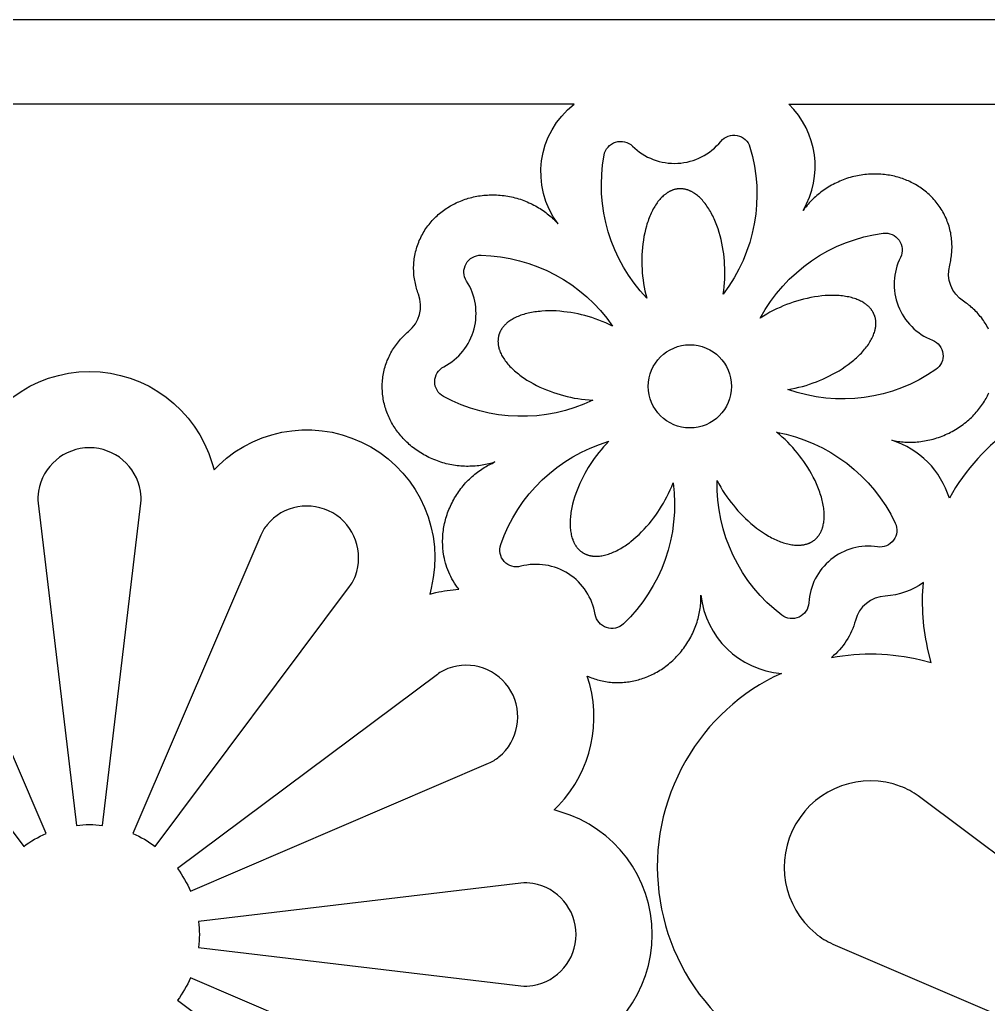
# Model space of a CAD drawing. Extents: x 222 to 1391, y 212 to 660.
# Drawn here: x 660.5 to 775.3, y 543.1 to 659.8 of the extents above; entities that cross this region are included whole.
import ezdxf

# ---------------------------------------------------------------- set-up
doc = ezdxf.new("R2010")
doc.units = 0
doc.layers.add('LAYER_01', color=5, linetype='CONTINUOUS')

msp = doc.modelspace()

# ---------------------------------------------------------------- linework, layer by layer
at = {"layer": 'LAYER_01'}
msp.add_lwpolyline([(222.46, 212.46), (1391.29, 212.46), (1391.29, 659.75), (222.46, 659.75)], close=True, dxfattribs=at)
for points in [[(654.22, 607.17, -0.748967), (683.31, 607.17), (683.53, 606.44), (684.08, 606.97, -0.748967), (709.27, 592.42), (709.09, 591.69), (709.82, 591.87, -0.045328), (712.54, 592.27), (712.45, 592.39), (712.36, 592.51), (712.18, 592.75), (712.02, 593), (711.87, 593.25), (711.72, 593.51), (711.59, 593.77), (711.46, 594.03), (711.34, 594.3), (711.23, 594.57), (711.13, 594.84), (711.04, 595.11), (710.96, 595.38), (710.89, 595.66), (710.83, 595.93), (710.78, 596.2), (710.73, 596.48), (710.7, 596.66), (710.68, 596.85), (710.66, 597.04), (710.65, 597.24), (710.63, 597.43), (710.63, 597.63), (710.62, 597.83), (710.62, 598.03), (710.63, 598.23), (710.63, 598.43), (710.65, 598.63), (710.66, 598.84), (710.69, 599.04), (710.71, 599.25), (710.74, 599.46), (710.78, 599.66), (710.82, 599.87), (710.86, 600.08), (710.91, 600.29), (710.96, 600.5), (711.02, 600.7), (711.08, 600.91), (711.15, 601.12), (711.22, 601.32), (711.29, 601.53), (711.37, 601.73), (711.46, 601.93), (711.55, 602.13), (711.64, 602.33), (711.74, 602.53), (711.84, 602.72), (711.94, 602.92), (712.05, 603.11), (712.17, 603.3), (712.29, 603.48), (712.41, 603.67), (712.53, 603.85), (712.66, 604.03), (712.79, 604.2), (712.93, 604.37), (713.07, 604.54), (713.21, 604.71), (713.35, 604.87), (713.5, 605.02), (713.65, 605.18), (713.8, 605.33), (713.96, 605.48), (714.12, 605.62), (714.28, 605.76), (714.44, 605.89), (714.6, 606.02), (714.77, 606.15), (714.93, 606.27), (715.1, 606.39), (715.27, 606.51), (715.44, 606.62), (715.61, 606.72), (715.79, 606.83), (715.96, 606.92), (716.13, 607.02), (716.31, 607.11), (716.48, 607.19), (716.65, 607.27), (716.83, 607.35), (716.65, 607.29), (716.46, 607.23), (716.28, 607.18), (716.09, 607.13), (715.89, 607.09), (715.7, 607.04), (715.5, 607.01), (715.3, 606.97), (715.1, 606.94), (714.9, 606.91), (714.7, 606.89), (714.49, 606.87), (714.28, 606.85), (714.07, 606.84), (713.86, 606.84), (713.65, 606.83), (713.44, 606.83), (713.22, 606.84), (713.01, 606.85), (712.79, 606.86), (712.57, 606.88), (712.36, 606.91), (712.14, 606.94), (711.92, 606.97), (711.71, 607.01), (711.49, 607.05), (711.28, 607.1), (711.06, 607.15), (710.85, 607.2), (710.64, 607.26), (710.42, 607.33), (710.21, 607.4), (710, 607.47), (709.8, 607.55), (709.59, 607.63), (709.39, 607.71), (709.19, 607.8), (708.99, 607.9), (708.79, 608), (708.6, 608.1), (708.41, 608.2), (708.22, 608.31), (708.03, 608.42), (707.85, 608.54), (707.67, 608.66), (707.5, 608.78), (707.33, 608.91), (707.16, 609.03), (706.99, 609.16), (706.83, 609.3), (706.67, 609.43), (706.52, 609.57), (706.37, 609.71), (706.22, 609.85), (706.08, 610), (705.94, 610.15), (705.81, 610.29), (705.67, 610.44), (705.55, 610.59), (705.43, 610.75), (705.31, 610.9), (705.19, 611.05), (705.08, 611.21), (704.98, 611.37), (704.87, 611.52), (704.77, 611.69), (704.68, 611.85), (704.58, 612.02), (704.49, 612.19), (704.4, 612.36), (704.32, 612.53), (704.24, 612.71), (704.16, 612.89), (704.08, 613.07), (704.01, 613.26), (703.95, 613.44), (703.88, 613.63), (703.82, 613.82), (703.77, 614.01), (703.72, 614.21), (703.67, 614.4), (703.63, 614.6), (703.59, 614.8), (703.56, 615), (703.53, 615.2), (703.51, 615.4), (703.49, 615.6), (703.48, 615.81), (703.47, 616.01), (703.47, 616.21), (703.47, 616.42), (703.47, 616.62), (703.48, 616.83), (703.5, 617.03), (703.52, 617.23), (703.55, 617.44), (703.58, 617.64), (703.61, 617.84), (703.65, 618.04), (703.7, 618.24), (703.75, 618.43), (703.8, 618.63), (703.86, 618.82), (703.93, 619.01), (704, 619.2), (704.07, 619.39), (704.15, 619.58), (704.23, 619.76), (704.32, 619.94), (704.41, 620.12), (704.5, 620.3), (704.6, 620.47), (704.7, 620.64), (704.8, 620.81), (704.91, 620.97), (705.03, 621.13), (705.14, 621.29), (705.26, 621.44), (705.38, 621.6), (705.5, 621.74), (705.63, 621.89), (705.76, 622.03), (705.89, 622.17), (706.03, 622.3), (706.16, 622.43), (706.3, 622.56), (706.44, 622.68), (706.58, 622.8, 0.325426), (707.76, 627.23), (707.69, 627.41), (707.63, 627.58), (707.58, 627.76), (707.52, 627.94), (707.47, 628.12), (707.43, 628.31), (707.39, 628.49), (707.35, 628.68), (707.31, 628.87), (707.28, 629.06), (707.26, 629.26), (707.23, 629.45), (707.22, 629.65), (707.2, 629.84), (707.2, 630.04), (707.19, 630.24), (707.19, 630.44), (707.2, 630.64), (707.21, 630.84), (707.22, 631.03), (707.24, 631.23), (707.27, 631.43), (707.3, 631.63), (707.33, 631.83), (707.37, 632.03), (707.42, 632.23), (707.47, 632.43), (707.52, 632.62), (707.58, 632.82), (707.64, 633.01), (707.71, 633.2), (707.79, 633.39), (707.86, 633.58), (707.95, 633.77), (708.03, 633.95), (708.13, 634.14), (708.22, 634.32), (708.32, 634.49), (708.43, 634.67), (708.53, 634.84), (708.65, 635.01), (708.76, 635.18), (708.88, 635.34), (709.01, 635.5), (709.14, 635.66), (709.27, 635.81), (709.4, 635.96), (709.54, 636.11), (709.68, 636.25), (709.82, 636.39), (709.97, 636.53), (710.11, 636.66), (710.26, 636.79), (710.42, 636.92), (710.57, 637.04), (710.73, 637.15), (710.89, 637.27), (711.05, 637.38), (711.21, 637.48), (711.37, 637.58), (711.54, 637.68), (711.7, 637.78), (711.87, 637.87), (712.04, 637.95), (712.21, 638.04), (712.38, 638.12), (712.56, 638.19), (712.74, 638.27), (712.92, 638.34), (713.1, 638.41), (713.29, 638.47), (713.48, 638.54), (713.67, 638.59), (713.87, 638.65), (714.07, 638.7), (714.27, 638.75), (714.47, 638.79), (714.67, 638.83), (714.88, 638.87), (715.09, 638.9), (715.3, 638.92), (715.51, 638.95), (715.72, 638.97), (715.94, 638.98), (716.15, 638.99), (716.37, 639), (716.59, 639), (716.81, 638.99), (717.02, 638.99), (717.24, 638.97), (717.46, 638.96), (717.68, 638.93), (717.9, 638.91), (718.12, 638.88), (718.34, 638.84), (718.56, 638.8), (718.77, 638.76), (718.99, 638.71), (719.2, 638.66), (719.42, 638.6), (719.63, 638.53), (719.84, 638.47), (720.05, 638.4), (720.25, 638.32), (720.46, 638.24), (720.66, 638.16), (720.86, 638.07), (721.06, 637.98), (721.25, 637.89), (721.44, 637.79), (721.63, 637.69), (721.82, 637.59), (722, 637.48), (722.18, 637.37), (722.36, 637.25), (722.53, 637.14), (722.7, 637.02), (722.87, 636.9), (723.03, 636.77), (723.19, 636.64), (723.34, 636.52), (723.49, 636.38), (723.64, 636.25), (723.79, 636.12), (723.93, 635.98), (724.06, 635.84), (724.19, 635.7), (724.32, 635.56, -0.410444), (726.22, 649.75), (633.16, 649.75, -0.253827)], [(775.33, 623.1), (775.24, 623.28), (775.14, 623.45), (775.04, 623.63), (774.93, 623.8), (774.82, 623.97), (774.71, 624.13), (774.6, 624.29), (774.48, 624.45), (774.35, 624.6), (774.23, 624.76), (774.1, 624.9), (773.97, 625.05), (773.83, 625.19), (773.7, 625.33), (773.56, 625.46), (773.42, 625.59), (773.27, 625.71), (773.13, 625.84), (772.98, 625.95), (772.83, 626.07), (772.68, 626.18), (772.52, 626.29), (772.37, 626.39, -0.325426), (770.72, 630.67), (770.76, 630.85), (770.8, 631.03), (770.84, 631.21), (770.87, 631.4), (770.9, 631.59), (770.93, 631.77), (770.95, 631.96), (770.97, 632.16), (770.98, 632.35), (770.99, 632.54), (771, 632.74), (771, 632.93), (770.99, 633.13), (770.98, 633.32), (770.97, 633.52), (770.95, 633.72), (770.93, 633.92), (770.9, 634.11), (770.87, 634.31), (770.84, 634.51), (770.79, 634.7), (770.75, 634.9), (770.7, 635.09), (770.64, 635.29), (770.58, 635.48), (770.51, 635.67), (770.44, 635.86), (770.37, 636.05), (770.29, 636.24), (770.2, 636.43), (770.11, 636.61), (770.02, 636.79), (769.92, 636.97), (769.82, 637.15), (769.71, 637.32), (769.6, 637.49), (769.49, 637.66), (769.37, 637.83), (769.24, 637.99), (769.12, 638.15), (768.99, 638.31), (768.85, 638.46), (768.72, 638.61), (768.58, 638.75), (768.43, 638.9), (768.29, 639.03), (768.14, 639.17), (767.98, 639.3), (767.83, 639.43), (767.67, 639.55), (767.51, 639.67), (767.35, 639.79), (767.19, 639.9), (767.02, 640.01), (766.85, 640.11), (766.68, 640.21), (766.51, 640.3), (766.34, 640.4), (766.17, 640.48), (766, 640.57), (765.82, 640.65), (765.65, 640.72), (765.47, 640.79), (765.3, 640.86), (765.12, 640.92), (764.94, 640.99), (764.75, 641.04), (764.57, 641.1), (764.38, 641.15), (764.19, 641.2), (764, 641.24), (763.8, 641.28), (763.6, 641.32), (763.4, 641.35), (763.2, 641.38), (762.99, 641.41), (762.79, 641.43), (762.58, 641.45), (762.37, 641.46), (762.16, 641.47), (761.95, 641.47), (761.74, 641.47), (761.52, 641.47), (761.31, 641.46), (761.09, 641.44), (760.88, 641.43), (760.66, 641.4), (760.44, 641.38), (760.23, 641.34), (760.01, 641.31), (759.79, 641.27), (759.58, 641.22), (759.36, 641.17), (759.15, 641.12), (758.94, 641.06), (758.73, 641), (758.51, 640.93), (758.31, 640.85), (758.1, 640.78), (757.89, 640.7), (757.69, 640.61), (757.49, 640.52), (757.29, 640.43), (757.09, 640.33), (756.9, 640.23), (756.7, 640.13), (756.52, 640.02), (756.33, 639.91), (756.15, 639.79), (755.97, 639.68), (755.79, 639.56), (755.62, 639.43), (755.45, 639.3), (755.28, 639.17), (755.12, 639.04), (754.96, 638.91), (754.8, 638.77), (754.65, 638.63), (754.5, 638.49), (754.36, 638.35), (754.22, 638.2), (754.08, 638.05), (753.95, 637.91), (753.82, 637.76), (753.7, 637.6), (753.57, 637.45), (753.46, 637.3), (753.35, 637.14, 0.345012), (751.66, 649.75), (939.38, 649.75, 0.390278)], [(810.2, 609.07, 0.491118), (770.68, 603.06, 0.246864), (763.87, 609.92), (764.05, 609.88), (764.24, 609.84), (764.43, 609.81), (764.63, 609.78), (764.82, 609.76), (765.02, 609.74), (765.22, 609.72), (765.42, 609.71), (765.63, 609.7), (765.83, 609.69), (766.04, 609.69), (766.24, 609.69), (766.45, 609.7), (766.66, 609.71), (766.87, 609.73), (767.08, 609.75), (767.3, 609.77), (767.51, 609.8), (767.72, 609.84), (767.93, 609.88), (768.15, 609.92), (768.36, 609.97), (768.57, 610.02), (768.78, 610.07), (768.99, 610.13), (769.2, 610.2), (769.41, 610.27), (769.62, 610.34), (769.83, 610.42), (770.03, 610.5), (770.24, 610.59), (770.44, 610.68), (770.64, 610.78), (770.83, 610.88), (771.03, 610.98), (771.22, 611.09), (771.41, 611.2), (771.6, 611.32), (771.78, 611.43), (771.97, 611.56), (772.14, 611.68), (772.32, 611.81), (772.49, 611.94), (772.66, 612.08), (772.82, 612.21), (772.99, 612.36), (773.14, 612.5), (773.3, 612.64), (773.45, 612.79), (773.59, 612.94), (773.74, 613.09), (773.87, 613.25), (774.01, 613.4), (774.14, 613.56), (774.26, 613.72), (774.39, 613.88), (774.5, 614.04), (774.62, 614.21), (774.73, 614.37), (774.83, 614.54), (774.93, 614.7), (775.03, 614.87), (775.12, 615.03), (775.21, 615.2), (775.29, 615.37), (775.38, 615.54)], [(724.57, 536.82, 0.748967), (724.57, 565.91), (723.84, 566.13), (724.37, 566.67, 0.278937), (727.76, 581.99), (727.92, 581.92), (728.09, 581.85), (728.26, 581.78), (728.43, 581.72), (728.61, 581.66), (728.79, 581.6), (728.97, 581.55), (729.16, 581.5), (729.35, 581.45), (729.54, 581.41), (729.73, 581.37), (729.93, 581.34), (730.13, 581.31), (730.32, 581.28), (730.52, 581.26), (730.73, 581.24), (730.93, 581.23), (731.13, 581.22), (731.33, 581.22), (731.53, 581.22), (731.73, 581.23), (731.93, 581.23), (732.13, 581.25), (732.33, 581.26), (732.53, 581.29), (732.72, 581.31), (732.91, 581.34), (733.1, 581.37), (733.29, 581.41), (733.47, 581.45), (733.65, 581.5), (733.83, 581.54), (734.01, 581.6), (734.2, 581.65), (734.38, 581.72), (734.56, 581.78), (734.74, 581.85), (734.93, 581.92), (735.11, 582), (735.29, 582.08), (735.47, 582.17), (735.65, 582.26), (735.83, 582.36), (736.01, 582.45), (736.19, 582.56), (736.37, 582.67), (736.55, 582.78), (736.72, 582.9), (736.89, 583.02), (737.07, 583.14), (737.23, 583.27), (737.4, 583.41), (737.57, 583.54), (737.73, 583.68), (737.89, 583.83), (738.05, 583.98), (738.21, 584.13), (738.36, 584.29), (738.51, 584.45), (738.65, 584.61), (738.8, 584.78), (738.94, 584.95), (739.07, 585.12), (739.21, 585.3), (739.34, 585.48), (739.46, 585.66), (739.58, 585.84), (739.7, 586.03), (739.81, 586.21), (739.92, 586.41), (740.03, 586.6), (740.13, 586.79), (740.23, 586.99), (740.32, 587.18), (740.41, 587.38), (740.49, 587.58), (740.57, 587.78), (740.64, 587.98), (740.71, 588.19), (740.78, 588.39), (740.84, 588.59), (740.9, 588.79), (740.95, 589), (741, 589.2), (741.04, 589.4), (741.08, 589.6), (741.11, 589.8), (741.14, 590.01), (741.17, 590.21), (741.19, 590.4), (741.21, 590.6), (741.22, 590.8), (741.23, 590.99), (741.24, 591.19), (741.24, 591.38), (741.24, 591.57, 0.3611), (750.77, 582.31, 0.156616), (739.45, 571.99, 0.332966), (743.06, 541.93)]]:
    msp.add_lwpolyline(points, format="xyb", dxfattribs=at)
for points in [[(743.6, 645.34, -0.600851), (747.05, 644.66, -0.240682), (743.88, 627.24), (743.94, 627.68), (743.99, 628.13), (744.03, 628.57), (744.06, 629.02), (744.07, 629.46), (744.08, 629.89), (744.07, 630.32), (744.05, 630.75), (744.02, 631.16), (743.98, 631.58), (743.94, 632), (743.88, 632.42), (743.8, 632.85), (743.72, 633.28), (743.63, 633.71), (743.52, 634.13), (743.4, 634.55), (743.27, 634.96), (743.13, 635.37), (742.98, 635.76), (742.89, 635.95), (742.81, 636.14), (742.73, 636.33), (742.64, 636.51), (742.55, 636.69), (742.45, 636.87), (742.36, 637.04), (742.26, 637.2), (742.16, 637.36), (742.06, 637.52), (741.95, 637.67), (741.85, 637.82), (741.74, 637.96), (741.63, 638.1), (741.52, 638.23), (741.41, 638.36), (741.3, 638.48), (741.18, 638.6), (741.07, 638.71), (740.95, 638.81), (740.84, 638.91), (740.72, 639), (740.6, 639.09), (740.49, 639.17), (740.43, 639.21), (740.37, 639.25), (740.31, 639.28), (740.25, 639.32), (740.19, 639.35), (740.13, 639.38), (740.08, 639.41), (740.02, 639.44), (739.96, 639.46), (739.9, 639.49), (739.84, 639.51), (739.78, 639.54), (739.72, 639.56), (739.67, 639.58), (739.61, 639.6), (739.55, 639.61), (739.49, 639.63), (739.43, 639.65), (739.38, 639.66), (739.32, 639.67), (739.26, 639.68), (739.21, 639.69), (739.15, 639.7), (739.09, 639.71), (739.04, 639.71), (738.98, 639.72), (738.92, 639.72), (738.87, 639.72), (738.81, 639.72), (738.76, 639.72), (738.7, 639.72), (738.65, 639.72), (738.6, 639.72), (738.54, 639.71), (738.49, 639.71), (738.43, 639.7), (738.38, 639.69), (738.32, 639.68), (738.27, 639.67), (738.21, 639.66), (738.16, 639.65), (738.1, 639.63), (738.05, 639.62), (737.99, 639.6), (737.94, 639.58), (737.88, 639.56), (737.82, 639.54), (737.77, 639.52), (737.71, 639.49), (737.66, 639.47), (737.6, 639.44), (737.55, 639.41), (737.49, 639.39), (737.43, 639.36), (737.38, 639.32), (737.32, 639.29), (737.27, 639.26), (737.21, 639.22), (737.16, 639.18), (737.1, 639.14), (737.05, 639.1), (736.99, 639.06), (736.94, 639.02), (736.88, 638.97), (736.78, 638.88), (736.67, 638.78), (736.56, 638.68), (736.46, 638.57), (736.36, 638.45), (736.25, 638.33), (736.15, 638.2), (736.05, 638.07), (735.96, 637.93), (735.86, 637.79), (735.77, 637.64), (735.68, 637.49), (735.59, 637.33), (735.5, 637.16), (735.42, 637), (735.34, 636.82), (735.26, 636.65), (735.18, 636.47), (735.11, 636.28), (735.04, 636.1), (734.97, 635.9), (734.9, 635.71), (734.84, 635.51), (734.78, 635.31), (734.67, 634.9), (734.58, 634.49), (734.49, 634.06), (734.42, 633.63), (734.36, 633.2), (734.31, 632.76), (734.27, 632.33), (734.25, 631.9), (734.24, 631.47), (734.23, 631.04), (734.24, 630.62), (734.26, 630.21), (734.29, 629.79), (734.33, 629.36), (734.38, 628.93), (734.44, 628.49), (734.51, 628.05), (734.6, 627.62), (734.7, 627.18), (734.81, 626.75, -0.240682), (729.76, 643.71, -0.600851), (733.12, 644.77, 0.44119)], [(768.67, 621.79, -0.600851), (769.08, 618.3, -0.240682), (751.54, 615.93), (751.98, 616.01), (752.42, 616.1), (752.86, 616.2), (753.29, 616.31), (753.71, 616.43), (754.12, 616.57), (754.53, 616.71), (754.93, 616.85), (755.31, 617.01), (755.7, 617.17), (756.08, 617.35), (756.47, 617.54), (756.85, 617.74), (757.23, 617.95), (757.61, 618.17), (757.98, 618.4), (758.34, 618.65), (758.7, 618.9), (759.04, 619.16), (759.36, 619.42), (759.52, 619.56), (759.68, 619.7), (759.83, 619.84), (759.97, 619.98), (760.12, 620.12), (760.25, 620.26), (760.39, 620.41), (760.51, 620.55), (760.64, 620.7), (760.76, 620.84), (760.87, 620.99), (760.98, 621.13), (761.08, 621.28), (761.18, 621.43), (761.27, 621.57), (761.35, 621.72), (761.43, 621.86), (761.51, 622), (761.58, 622.15), (761.64, 622.29), (761.7, 622.43), (761.75, 622.57), (761.8, 622.71), (761.84, 622.84), (761.86, 622.91), (761.87, 622.98), (761.89, 623.05), (761.9, 623.11), (761.92, 623.18), (761.93, 623.25), (761.94, 623.31), (761.95, 623.38), (761.95, 623.44), (761.96, 623.5), (761.97, 623.57), (761.97, 623.63), (761.97, 623.69), (761.97, 623.75), (761.97, 623.81), (761.97, 623.87), (761.97, 623.93), (761.97, 623.99), (761.96, 624.05), (761.95, 624.11), (761.95, 624.17), (761.94, 624.23), (761.93, 624.28), (761.92, 624.34), (761.91, 624.39), (761.89, 624.45), (761.88, 624.5), (761.86, 624.56), (761.85, 624.61), (761.83, 624.66), (761.81, 624.71), (761.79, 624.76), (761.77, 624.81), (761.75, 624.86), (761.73, 624.91), (761.71, 624.96), (761.68, 625.01), (761.66, 625.06), (761.63, 625.11), (761.6, 625.16), (761.57, 625.21), (761.54, 625.26), (761.51, 625.3), (761.47, 625.35), (761.44, 625.4), (761.4, 625.45), (761.37, 625.49), (761.33, 625.54), (761.29, 625.58), (761.25, 625.63), (761.21, 625.67), (761.16, 625.72), (761.12, 625.76), (761.07, 625.81), (761.02, 625.85), (760.97, 625.89), (760.92, 625.93), (760.87, 625.97), (760.82, 626.02), (760.77, 626.06), (760.71, 626.1), (760.65, 626.13), (760.6, 626.17), (760.54, 626.21), (760.42, 626.28), (760.29, 626.36), (760.16, 626.42), (760.02, 626.49), (759.88, 626.55), (759.73, 626.61), (759.58, 626.67), (759.42, 626.72), (759.26, 626.77), (759.09, 626.82), (758.92, 626.86), (758.75, 626.9), (758.57, 626.93), (758.39, 626.97), (758.2, 626.99), (758.02, 627.02), (757.82, 627.04), (757.63, 627.06), (757.43, 627.07), (757.23, 627.08), (757.03, 627.08), (756.82, 627.09), (756.62, 627.08), (756.41, 627.08), (755.98, 627.06), (755.56, 627.02), (755.13, 626.97), (754.7, 626.91), (754.27, 626.83), (753.84, 626.74), (753.41, 626.64), (752.99, 626.53), (752.58, 626.41), (752.18, 626.28), (751.78, 626.14), (751.39, 626), (751, 625.84), (750.61, 625.67), (750.21, 625.49), (749.81, 625.3), (749.42, 625.09), (749.03, 624.87), (748.65, 624.64), (748.27, 624.4, -0.240682), (762.84, 634.45, -0.600851), (764.89, 631.59, 0.44119)], [(713.46, 628.78, -0.600851), (715.18, 631.85, -0.240682), (730.76, 623.45), (730.35, 623.65), (729.95, 623.83), (729.54, 624.01), (729.12, 624.17), (728.71, 624.32), (728.29, 624.45), (727.88, 624.58), (727.48, 624.69), (727.08, 624.79), (726.67, 624.89), (726.25, 624.97), (725.83, 625.05), (725.4, 625.11), (724.97, 625.16), (724.53, 625.21), (724.1, 625.24), (723.66, 625.25), (723.23, 625.26), (722.8, 625.25), (722.38, 625.22), (722.17, 625.2), (721.96, 625.18), (721.76, 625.16), (721.56, 625.13), (721.36, 625.1), (721.16, 625.07), (720.97, 625.03), (720.78, 624.99), (720.6, 624.94), (720.42, 624.89), (720.24, 624.84), (720.07, 624.79), (719.9, 624.73), (719.73, 624.67), (719.57, 624.6), (719.42, 624.54), (719.27, 624.47), (719.12, 624.39), (718.98, 624.32), (718.85, 624.24), (718.72, 624.16), (718.6, 624.08), (718.48, 624), (718.36, 623.91), (718.31, 623.86), (718.26, 623.82), (718.2, 623.78), (718.15, 623.73), (718.1, 623.68), (718.06, 623.64), (718.01, 623.59), (717.96, 623.54), (717.92, 623.5), (717.88, 623.45), (717.84, 623.4), (717.8, 623.35), (717.76, 623.3), (717.72, 623.25), (717.69, 623.2), (717.65, 623.15), (717.62, 623.1), (717.59, 623.05), (717.56, 623), (717.53, 622.95), (717.5, 622.9), (717.47, 622.85), (717.45, 622.8), (717.42, 622.75), (717.4, 622.7), (717.38, 622.64), (717.36, 622.59), (717.34, 622.54), (717.32, 622.49), (717.3, 622.44), (717.29, 622.38), (717.27, 622.33), (717.26, 622.28), (717.25, 622.23), (717.24, 622.17), (717.23, 622.12), (717.22, 622.06), (717.21, 622.01), (717.2, 621.95), (717.2, 621.9), (717.19, 621.84), (717.19, 621.78), (717.19, 621.73), (717.18, 621.67), (717.18, 621.61), (717.19, 621.55), (717.19, 621.49), (717.19, 621.43), (717.2, 621.37), (717.2, 621.31), (717.21, 621.25), (717.22, 621.19), (717.23, 621.12), (717.24, 621.06), (717.26, 621), (717.27, 620.94), (717.29, 620.87), (717.3, 620.81), (717.32, 620.75), (717.34, 620.68), (717.36, 620.62), (717.39, 620.55), (717.41, 620.49), (717.44, 620.42), (717.49, 620.29), (717.55, 620.16), (717.62, 620.02), (717.69, 619.89), (717.77, 619.76), (717.86, 619.62), (717.95, 619.49), (718.04, 619.35), (718.14, 619.22), (718.25, 619.08), (718.36, 618.95), (718.48, 618.81), (718.6, 618.68), (718.73, 618.55), (718.86, 618.42), (719, 618.29), (719.15, 618.16), (719.29, 618.03), (719.45, 617.9), (719.6, 617.78), (719.76, 617.65), (719.93, 617.53), (720.1, 617.41), (720.27, 617.29), (720.62, 617.06), (720.99, 616.84), (721.37, 616.63), (721.76, 616.43), (722.15, 616.23), (722.55, 616.05), (722.95, 615.89), (723.35, 615.73), (723.76, 615.58), (724.16, 615.45), (724.56, 615.33), (724.96, 615.22), (725.37, 615.11), (725.79, 615.02), (726.22, 614.93), (726.65, 614.86), (727.09, 614.79), (727.53, 614.74), (727.98, 614.7), (728.43, 614.67, -0.240682), (710.73, 615.11, -0.600851), (710.76, 618.63, 0.44119)], [(754.02, 590.67, -0.600851), (750.82, 589.2, -0.240682), (743.16, 605.15), (743.36, 604.76), (743.58, 604.37), (743.81, 603.98), (744.05, 603.61), (744.3, 603.24), (744.56, 602.89), (744.81, 602.55), (745.08, 602.22), (745.34, 601.9), (745.62, 601.58), (745.9, 601.27), (746.2, 600.96), (746.51, 600.66), (746.83, 600.36), (747.16, 600.07), (747.49, 599.79), (747.84, 599.52), (748.18, 599.26), (748.54, 599.02), (748.89, 598.79), (749.07, 598.68), (749.25, 598.58), (749.43, 598.48), (749.61, 598.38), (749.79, 598.29), (749.97, 598.2), (750.14, 598.12), (750.32, 598.04), (750.5, 597.97), (750.67, 597.9), (750.84, 597.84), (751.02, 597.79), (751.19, 597.73), (751.36, 597.69), (751.52, 597.64), (751.69, 597.61), (751.85, 597.57), (752.01, 597.55), (752.17, 597.53), (752.32, 597.51), (752.47, 597.5), (752.62, 597.49), (752.77, 597.49), (752.91, 597.49), (752.98, 597.5), (753.05, 597.5), (753.12, 597.51), (753.19, 597.52), (753.25, 597.52), (753.32, 597.53), (753.38, 597.54), (753.45, 597.55), (753.51, 597.57), (753.57, 597.58), (753.64, 597.6), (753.7, 597.61), (753.76, 597.63), (753.82, 597.65), (753.87, 597.67), (753.93, 597.69), (753.99, 597.71), (754.04, 597.73), (754.1, 597.75), (754.15, 597.78), (754.2, 597.8), (754.25, 597.83), (754.3, 597.85), (754.35, 597.88), (754.4, 597.91), (754.45, 597.94), (754.5, 597.97), (754.54, 598), (754.59, 598.03), (754.63, 598.06), (754.68, 598.09), (754.72, 598.13), (754.76, 598.16), (754.8, 598.2), (754.84, 598.24), (754.88, 598.27), (754.92, 598.31), (754.96, 598.35), (755, 598.39), (755.04, 598.44), (755.07, 598.48), (755.11, 598.52), (755.15, 598.57), (755.18, 598.61), (755.22, 598.66), (755.25, 598.71), (755.28, 598.76), (755.31, 598.81), (755.35, 598.86), (755.38, 598.92), (755.41, 598.97), (755.43, 599.03), (755.46, 599.08), (755.49, 599.14), (755.52, 599.2), (755.54, 599.26), (755.57, 599.32), (755.59, 599.38), (755.61, 599.44), (755.63, 599.51), (755.65, 599.57), (755.67, 599.64), (755.69, 599.7), (755.71, 599.77), (755.74, 599.91), (755.77, 600.05), (755.79, 600.2), (755.81, 600.35), (755.83, 600.51), (755.84, 600.66), (755.85, 600.83), (755.85, 600.99), (755.85, 601.16), (755.84, 601.33), (755.83, 601.51), (755.81, 601.68), (755.79, 601.86), (755.76, 602.05), (755.73, 602.23), (755.7, 602.42), (755.66, 602.61), (755.61, 602.8), (755.57, 602.99), (755.51, 603.18), (755.46, 603.38), (755.39, 603.58), (755.33, 603.77), (755.26, 603.97), (755.11, 604.36), (754.94, 604.76), (754.76, 605.15), (754.56, 605.54), (754.36, 605.93), (754.14, 606.31), (753.92, 606.68), (753.68, 607.04), (753.44, 607.4), (753.19, 607.74), (752.94, 608.08), (752.68, 608.4), (752.41, 608.73), (752.13, 609.05), (751.83, 609.37), (751.53, 609.69), (751.21, 610), (750.88, 610.3), (750.54, 610.6), (750.2, 610.88, -0.240682), (764.26, 600.12, -0.600851), (762.17, 597.3, 0.44119)], [(670.31, 564.3), (674.85, 602.49, 0.07087), (674.81, 603.91, 0.847522), (662.72, 603.91, 0.07087), (662.69, 602.49), (667.23, 564.3, -0.059227)], [(719.89, 594.99, -0.600851), (717.51, 597.57, -0.240682), (730.31, 609.8), (730, 609.47), (729.69, 609.14), (729.4, 608.81), (729.12, 608.46), (728.85, 608.12), (728.59, 607.77), (728.34, 607.41), (728.11, 607.06), (727.89, 606.71), (727.68, 606.35), (727.47, 605.98), (727.27, 605.6), (727.07, 605.21), (726.89, 604.82), (726.71, 604.42), (726.55, 604.01), (726.4, 603.6), (726.26, 603.19), (726.14, 602.78), (726.03, 602.37), (725.98, 602.17), (725.94, 601.97), (725.9, 601.77), (725.87, 601.57), (725.83, 601.37), (725.81, 601.17), (725.78, 600.98), (725.76, 600.78), (725.75, 600.6), (725.74, 600.41), (725.73, 600.22), (725.73, 600.04), (725.74, 599.86), (725.74, 599.69), (725.75, 599.52), (725.77, 599.35), (725.79, 599.19), (725.81, 599.03), (725.84, 598.87), (725.87, 598.72), (725.91, 598.57), (725.95, 598.43), (725.99, 598.29), (726.04, 598.15), (726.07, 598.09), (726.09, 598.02), (726.12, 597.96), (726.15, 597.9), (726.17, 597.84), (726.2, 597.78), (726.23, 597.72), (726.26, 597.66), (726.3, 597.6), (726.33, 597.55), (726.36, 597.49), (726.4, 597.44), (726.43, 597.39), (726.47, 597.34), (726.5, 597.29), (726.54, 597.24), (726.58, 597.19), (726.61, 597.15), (726.65, 597.1), (726.69, 597.06), (726.73, 597.02), (726.77, 596.98), (726.81, 596.94), (726.85, 596.9), (726.9, 596.86), (726.94, 596.82), (726.98, 596.79), (727.03, 596.75), (727.07, 596.72), (727.11, 596.69), (727.16, 596.66), (727.2, 596.63), (727.25, 596.6), (727.3, 596.57), (727.34, 596.54), (727.39, 596.52), (727.44, 596.49), (727.49, 596.47), (727.54, 596.44), (727.59, 596.42), (727.65, 596.4), (727.7, 596.38), (727.75, 596.36), (727.81, 596.34), (727.86, 596.32), (727.92, 596.3), (727.98, 596.29), (728.04, 596.27), (728.1, 596.26), (728.16, 596.25), (728.22, 596.23), (728.28, 596.22), (728.34, 596.22), (728.4, 596.21), (728.47, 596.2), (728.53, 596.19), (728.6, 596.19), (728.66, 596.19), (728.73, 596.18), (728.8, 596.18), (728.86, 596.18), (728.93, 596.19), (729, 596.19), (729.07, 596.19), (729.21, 596.21), (729.36, 596.22), (729.51, 596.25), (729.66, 596.27), (729.81, 596.31), (729.96, 596.34), (730.12, 596.39), (730.28, 596.44), (730.44, 596.49), (730.6, 596.55), (730.76, 596.62), (730.92, 596.69), (731.09, 596.76), (731.25, 596.84), (731.42, 596.93), (731.59, 597.02), (731.75, 597.12), (731.92, 597.22), (732.09, 597.32), (732.26, 597.43), (732.42, 597.55), (732.59, 597.67), (732.76, 597.79), (732.92, 597.92), (733.25, 598.19), (733.58, 598.47), (733.9, 598.76), (734.21, 599.06), (734.51, 599.38), (734.8, 599.7), (735.09, 600.03), (735.36, 600.37), (735.62, 600.71), (735.88, 601.05), (736.12, 601.4), (736.34, 601.74), (736.57, 602.1), (736.79, 602.47), (737, 602.85), (737.21, 603.24), (737.41, 603.63), (737.59, 604.04), (737.77, 604.45), (737.94, 604.87, -0.240682), (732.05, 588.17, -0.600851), (728.71, 589.29, 0.44119)], [(663.63, 563.34), (648.47, 598.68, 0.07087), (647.73, 599.9, 0.847522), (637.26, 593.85, 0.07087), (637.94, 592.6), (660.97, 561.8, -0.059227)], [(676.57, 561.8), (699.59, 592.6, 0.07087), (700.28, 593.85, 0.847522), (689.81, 599.9, 0.07087), (689.07, 598.68), (673.9, 563.34, -0.059227)], [(767.29, 583.9), (768.52, 583.6), (768.22, 584.83, -0.082333), (767.61, 593.07, -0.14307), (763.09, 591.47, 0.325426), (759.54, 588.57, -0.15663), (756.71, 584.19, -0.105939)], [(680.74, 556.5), (716.08, 571.67, 0.07087), (717.3, 572.41, 0.847522), (711.25, 582.88, 0.07087), (710, 582.19), (679.2, 559.17, -0.059227)], [(818.32, 529.41), (766.99, 567.78, 0.07087), (764.91, 568.92, 0.847522), (754.84, 551.48, 0.07087), (756.87, 550.24), (815.76, 524.98, -0.059227)], [(681.7, 549.83), (719.89, 545.29, 0.07087), (721.31, 545.32, 0.847522), (721.31, 557.41, 0.07087), (719.89, 557.44), (681.7, 552.91, -0.059227)], [(679.2, 543.57), (710, 520.54, 0.07087), (711.25, 519.86, 0.847522), (717.3, 530.33, 0.07087), (716.08, 531.07), (680.74, 546.23, -0.059227)]]:
    msp.add_lwpolyline(points, format="xyb", close=True, dxfattribs=at)
msp.add_circle((739.93, 616.31), 4.93, dxfattribs=at)

doc.saveas('drawing.dxf')
